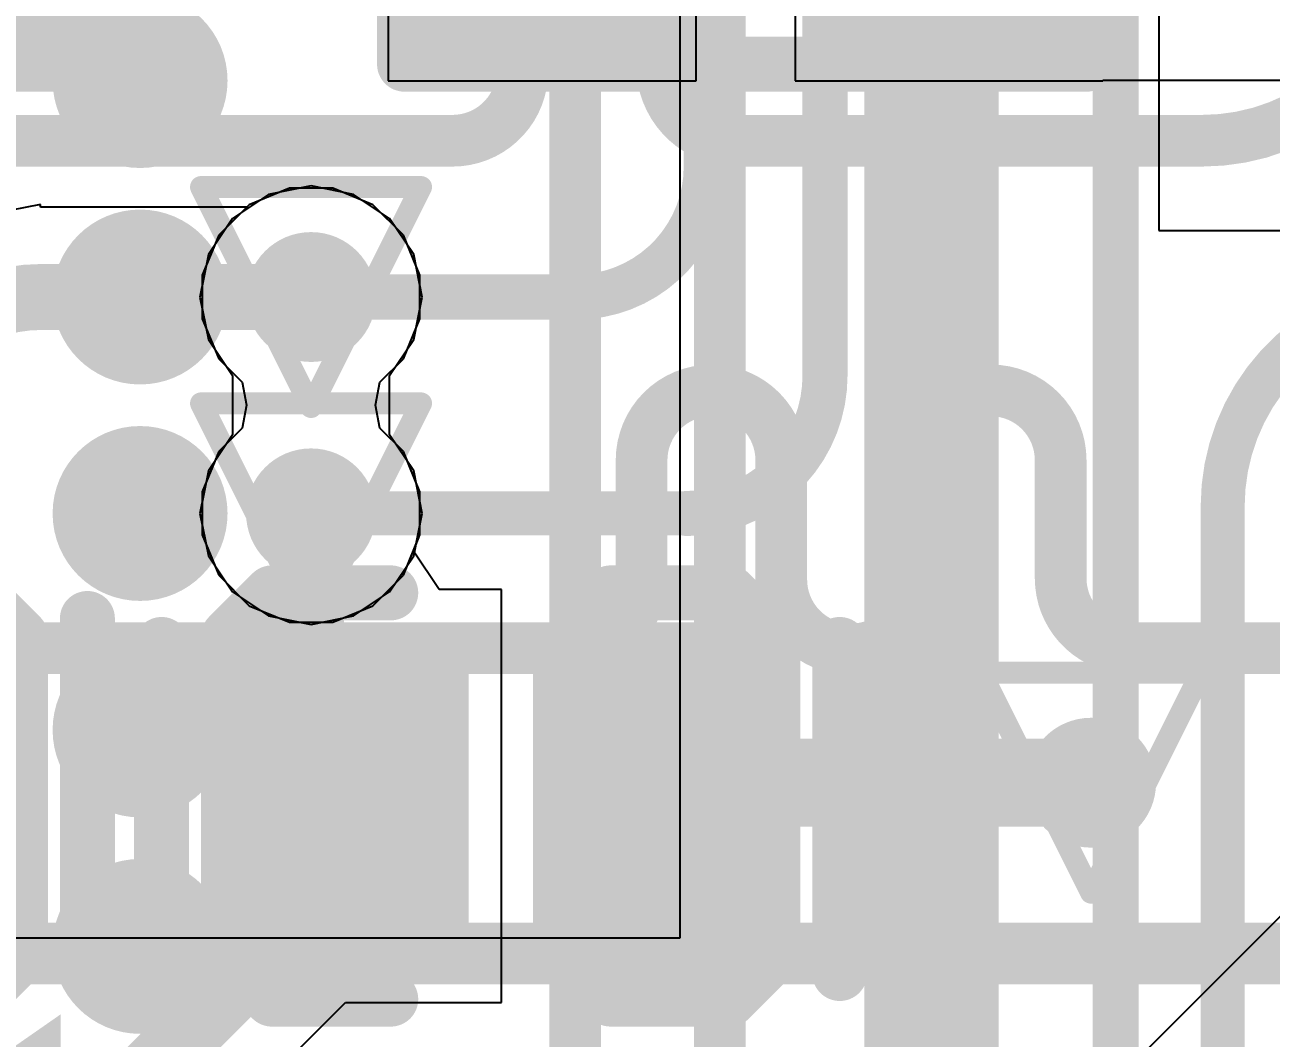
# Model space of a CAD drawing. Header units: inches. Extents: x -6 to 283, y -12 to 154.
# Drawn here: x 60.003 to 62.881, y -7.406 to -5.066 of the extents above; entities that cross this region are included whole.
import ezdxf

# ---------------------------------------------------------------- set-up
doc = ezdxf.new("R2010")
doc.units = ezdxf.units.IN
for name, color, linetype in [('Bottom Layer', 5, 'Continuous'), ('Bottom Paste', 16, 'Continuous'), ('Bottom Solder', 6, 'Continuous'), ('Drill Drawing', 1, 'Continuous'), ('GND-1', 16, 'Continuous'), ('GND-2', 90, 'Continuous'), ('GND-3', 216, 'Continuous'), ('GND-4', 54, 'Continuous'), ('PWR-1', 156, 'Continuous'), ('PWR-2', 130, 'Continuous'), ('Signal L1', 76, 'Continuous'), ('Signal L2', 6, 'Continuous'), ('Top Layer', 1, 'Continuous'), ('Top Overlay', 2, 'Continuous'), ('Top Paste', 8, 'Continuous'), ('Top Solder', 216, 'Continuous'), ('Via Holes', 16, 'Continuous')]:
    doc.layers.add(name, color=color, linetype=linetype)
doc.styles.add('Arial Black_Bold', font='', dxfattribs={"height": 0.2})
doc.styles.get('Arial Black_Bold').set_extended_font_data('Arial Black', bold=True)

# ---------------------------------------------------------------- blocks, each defined once
blk = doc.blocks.new('FBGA_153_11_5_13__B_56')
at = {"layer": 'Bottom Layer'}
h = blk.add_hatch(color=5, dxfattribs=at)
edge = h.paths.add_edge_path()
edge.add_arc((3.25, -0.75), 0.127, 0, 360)
h = blk.add_hatch(color=5, dxfattribs=at)
edge = h.paths.add_edge_path()
edge.add_arc((3.25, -1.25), 0.127, 0, 360)
h = blk.add_hatch(color=5, dxfattribs=at)
edge = h.paths.add_edge_path()
edge.add_arc((3.25, -1.75), 0.127, 0, 360)
h = blk.add_hatch(color=5, dxfattribs=at)
edge = h.paths.add_edge_path()
edge.add_arc((3.25, -2.25), 0.127, 0, 360)
h = blk.add_hatch(color=5, dxfattribs=at)
edge = h.paths.add_edge_path()
edge.add_arc((3.25, -2.75), 0.127, 0, 360)
at = {"layer": 'Bottom Paste'}
h = blk.add_hatch(color=16, dxfattribs=at)
edge = h.paths.add_edge_path()
edge.add_arc((3.25, -0.75), 0.127, 0, 360)
h = blk.add_hatch(color=16, dxfattribs=at)
edge = h.paths.add_edge_path()
edge.add_arc((3.25, -1.25), 0.127, 0, 360)
h = blk.add_hatch(color=16, dxfattribs=at)
edge = h.paths.add_edge_path()
edge.add_arc((3.25, -1.75), 0.127, 0, 360)
h = blk.add_hatch(color=16, dxfattribs=at)
edge = h.paths.add_edge_path()
edge.add_arc((3.25, -2.25), 0.127, 0, 360)
h = blk.add_hatch(color=16, dxfattribs=at)
edge = h.paths.add_edge_path()
edge.add_arc((3.25, -2.75), 0.127, 0, 360)
at = {"layer": 'Bottom Solder'}
h = blk.add_hatch(color=6, dxfattribs=at)
edge = h.paths.add_edge_path()
edge.add_arc((3.25, -0.75), 0.202, 0, 360)
h = blk.add_hatch(color=6, dxfattribs=at)
edge = h.paths.add_edge_path()
edge.add_arc((3.25, -1.25), 0.202, 0, 360)
h = blk.add_hatch(color=6, dxfattribs=at)
edge = h.paths.add_edge_path()
edge.add_arc((3.25, -1.75), 0.202, 0, 360)
h = blk.add_hatch(color=6, dxfattribs=at)
edge = h.paths.add_edge_path()
edge.add_arc((3.25, -2.25), 0.202, 0, 360)
h = blk.add_hatch(color=6, dxfattribs=at)
edge = h.paths.add_edge_path()
edge.add_arc((3.25, -2.75), 0.202, 0, 360)
blk = doc.blocks.new('R___0402_110')
at = {"layer": 'Top Layer'}
for points in [[(-0.6985, -0.3175), (-0.6985, 0.3175), (-0.2413, 0.3175), (-0.2413, -0.3175)], [(0.2413, -0.3175), (0.2413, 0.3175), (0.6985, 0.3175), (0.6985, -0.3175)]]:
    blk.add_hatch(color=1, dxfattribs=at).paths.add_polyline_path(points)
at = {"layer": 'Top Paste'}
for points in [[(-0.6985, -0.3175), (-0.6985, 0.3175), (-0.2413, 0.3175), (-0.2413, -0.3175)], [(0.2413, -0.3175), (0.2413, 0.3175), (0.6985, 0.3175), (0.6985, -0.3175)]]:
    blk.add_hatch(color=8, dxfattribs=at).paths.add_polyline_path(points)
at = {"layer": 'Top Solder'}
for points in [[(-0.7535, -0.3725), (-0.7535, 0.3725), (-0.1863, 0.3725), (-0.1863, -0.3725)], [(0.1863, -0.3725), (0.1863, 0.3725), (0.7535, 0.3725), (0.7535, -0.3725)]]:
    blk.add_hatch(color=216, dxfattribs=at).paths.add_polyline_path(points)
at = {"layer": 'Top Overlay'}
for points in [[(-0.7874, 0.4064, 0.127, 0.127, 0), (-0.7874, -0.4064, 0.127, 0.127, 0)], [(0.7874, 0.4064, 0.127, 0.127, 0), (-0.7874, 0.4064, 0.127, 0.127, 0)], [(0.7874, 0.4064, 0.127, 0.127, 0), (0.7874, -0.4064, 0.127, 0.127, 0)], [(0.7874, -0.4064, 0.127, 0.127, 0), (-0.7874, -0.4064, 0.127, 0.127, 0)], [(0.8128, -0.4318, 0.00323, 0.00323, 0), (-0.8128, -0.4318, 0.00323, 0.00323, 0)]]:
    blk.add_lwpolyline(points, format="xyseb", dxfattribs=at)
for points in [[(-0.8191, 0.4064, 0.0635, 0.0635, 1), (-0.7556, 0.4064, 0.0635, 0.0635, 1)], [(-0.8191, 0.4064, 0.0635, 0.0635, 1), (-0.7556, 0.4064, 0.0635, 0.0635, 1)], [(0.7556, 0.4064, 0.0635, 0.0635, 1), (0.8191, 0.4064, 0.0635, 0.0635, 1)], [(0.7556, 0.4064, 0.0635, 0.0635, 1), (0.8191, 0.4064, 0.0635, 0.0635, 1)], [(-0.8191, -0.4064, 0.0635, 0.0635, 1), (-0.7556, -0.4064, 0.0635, 0.0635, 1)], [(-0.8191, -0.4064, 0.0635, 0.0635, 1), (-0.7556, -0.4064, 0.0635, 0.0635, 1)], [(0.7556, -0.4064, 0.0635, 0.0635, 1), (0.8191, -0.4064, 0.0635, 0.0635, 1)], [(0.7556, -0.4064, 0.0635, 0.0635, 1), (0.8191, -0.4064, 0.0635, 0.0635, 1)], [(-0.8136, -0.4318, 0.00161, 0.00161, 1), (-0.812, -0.4318, 0.00161, 0.00161, 1)], [(0.812, -0.4318, 0.00161, 0.00161, 1), (0.8136, -0.4318, 0.00161, 0.00161, 1)]]:
    blk.add_lwpolyline(points, format="xyseb", close=True, dxfattribs=at)
blk = doc.blocks.new('DFN1006_2L__B__D____________207')
at = {"layer": 'Top Layer'}
for points in [[(-0.525, 0.35), (-0.125, 0.35), (-0.125, -0.35), (-0.525, -0.35)], [(0.125, 0.35), (0.525, 0.35), (0.525, -0.35), (0.125, -0.35)]]:
    blk.add_hatch(color=1, dxfattribs=at).paths.add_polyline_path(points)
at = {"layer": 'Top Paste'}
for points in [[(-0.525, 0.35), (-0.125, 0.35), (-0.125, -0.35), (-0.525, -0.35)], [(0.125, 0.35), (0.525, 0.35), (0.525, -0.35), (0.125, -0.35)]]:
    blk.add_hatch(color=8, dxfattribs=at).paths.add_polyline_path(points)
at = {"layer": 'Top Solder'}
for points in [[(-0.5758, 0.4008), (-0.0742, 0.4008), (-0.0742, -0.4008), (-0.5758, -0.4008)], [(0.0742, 0.4008), (0.5758, 0.4008), (0.5758, -0.4008), (0.0742, -0.4008)]]:
    blk.add_hatch(color=216, dxfattribs=at).paths.add_polyline_path(points)
at = {"layer": 'Top Overlay'}
for points in [[(-0.6283, 0.3691, 0.127, 0.127, 0), (-0.5283, 0.4692, 0.127, 0.127, 0)], [(-0.5283, 0.4692, 0.127, 0.127, 0), (-0.4983, 0.4692, 0.127, 0.127, 0)], [(-0.4983, 0.4692, 0.127, 0.127, 0), (-0.254, 0.4692, 0.127, 0.127, 0)], [(0.254, 0.4692, 0.127, 0.127, 0), (0.4984, 0.4692, 0.127, 0.127, 0)], [(0.4984, 0.4692, 0.127, 0.127, 0), (0.5283, 0.4692, 0.127, 0.127, 0)], [(0.5283, 0.4692, 0.127, 0.127, 0), (0.6283, 0.3691, 0.127, 0.127, 0)], [(-0.6283, 0.3691, 0.127, 0.127, 0), (-0.6283, -0.3691, 0.127, 0.127, 0)], [(0.6283, -0.3691, 0.127, 0.127, 0), (0.6283, 0.3691, 0.127, 0.127, 0)], [(-0.783, -0.41, 0.127, 0.127, 0), (-0.783, 0.35, 0.127, 0.127, 0)], [(0.783, -0.41, 0.127, 0.127, 0), (0.783, 0.35, 0.127, 0.127, 0)], [(-0.6283, -0.3691, 0.127, 0.127, 0), (-0.5283, -0.4692, 0.127, 0.127, 0)], [(0.5283, -0.4692, 0.127, 0.127, 0), (0.6283, -0.3691, 0.127, 0.127, 0)], [(-0.5283, -0.4692, 0.127, 0.127, 0), (-0.254, -0.4692, 0.127, 0.127, 0)], [(0.254, -0.4692, 0.127, 0.127, 0), (0.5283, -0.4692, 0.127, 0.127, 0)]]:
    blk.add_lwpolyline(points, format="xyseb", dxfattribs=at)
for points in [[(-0.5601, 0.4692, 0.0635, 0.0635, 1), (-0.4966, 0.4692, 0.0635, 0.0635, 1)], [(-0.5601, 0.4692, 0.0635, 0.0635, 1), (-0.4966, 0.4692, 0.0635, 0.0635, 1)], [(-0.5301, 0.4692, 0.0635, 0.0635, 1), (-0.4666, 0.4692, 0.0635, 0.0635, 1)], [(-0.5301, 0.4692, 0.0635, 0.0635, 1), (-0.4666, 0.4692, 0.0635, 0.0635, 1)], [(-0.2857, 0.4692, 0.0635, 0.0635, 1), (-0.2222, 0.4692, 0.0635, 0.0635, 1)], [(0.2223, 0.4692, 0.0635, 0.0635, 1), (0.2857, 0.4692, 0.0635, 0.0635, 1)], [(0.4666, 0.4692, 0.0635, 0.0635, 1), (0.5301, 0.4692, 0.0635, 0.0635, 1)], [(0.4666, 0.4692, 0.0635, 0.0635, 1), (0.5301, 0.4692, 0.0635, 0.0635, 1)], [(0.4966, 0.4692, 0.0635, 0.0635, 1), (0.5601, 0.4692, 0.0635, 0.0635, 1)], [(0.4966, 0.4692, 0.0635, 0.0635, 1), (0.5601, 0.4692, 0.0635, 0.0635, 1)], [(-0.6601, 0.3691, 0.0635, 0.0635, 1), (-0.5966, 0.3691, 0.0635, 0.0635, 1)], [(-0.6601, 0.3691, 0.0635, 0.0635, 1), (-0.5966, 0.3691, 0.0635, 0.0635, 1)], [(0.5966, 0.3691, 0.0635, 0.0635, 1), (0.6601, 0.3691, 0.0635, 0.0635, 1)], [(0.5966, 0.3691, 0.0635, 0.0635, 1), (0.6601, 0.3691, 0.0635, 0.0635, 1)], [(-0.8147, 0.35, 0.0635, 0.0635, 1), (-0.7512, 0.35, 0.0635, 0.0635, 1)], [(0.7512, 0.35, 0.0635, 0.0635, 1), (0.8147, 0.35, 0.0635, 0.0635, 1)], [(-0.6601, -0.3691, 0.0635, 0.0635, 1), (-0.5966, -0.3691, 0.0635, 0.0635, 1)], [(-0.6601, -0.3691, 0.0635, 0.0635, 1), (-0.5966, -0.3691, 0.0635, 0.0635, 1)], [(0.5966, -0.3691, 0.0635, 0.0635, 1), (0.6601, -0.3691, 0.0635, 0.0635, 1)], [(0.5966, -0.3691, 0.0635, 0.0635, 1), (0.6601, -0.3691, 0.0635, 0.0635, 1)], [(-0.8147, -0.41, 0.0635, 0.0635, 1), (-0.7512, -0.41, 0.0635, 0.0635, 1)], [(0.7512, -0.41, 0.0635, 0.0635, 1), (0.8147, -0.41, 0.0635, 0.0635, 1)], [(-0.5601, -0.4692, 0.0635, 0.0635, 1), (-0.4966, -0.4692, 0.0635, 0.0635, 1)], [(-0.5601, -0.4692, 0.0635, 0.0635, 1), (-0.4966, -0.4692, 0.0635, 0.0635, 1)], [(-0.2857, -0.4692, 0.0635, 0.0635, 1), (-0.2222, -0.4692, 0.0635, 0.0635, 1)], [(0.2223, -0.4692, 0.0635, 0.0635, 1), (0.2857, -0.4692, 0.0635, 0.0635, 1)], [(0.4966, -0.4692, 0.0635, 0.0635, 1), (0.5601, -0.4692, 0.0635, 0.0635, 1)], [(0.4966, -0.4692, 0.0635, 0.0635, 1), (0.5601, -0.4692, 0.0635, 0.0635, 1)]]:
    blk.add_lwpolyline(points, format="xyseb", close=True, dxfattribs=at)
blk = doc.blocks.new('DFN1006_2L__B__D____________208')
at = {"layer": 'Top Layer'}
for points in [[(-0.525, 0.35), (-0.125, 0.35), (-0.125, -0.35), (-0.525, -0.35)], [(0.125, 0.35), (0.525, 0.35), (0.525, -0.35), (0.125, -0.35)]]:
    blk.add_hatch(color=1, dxfattribs=at).paths.add_polyline_path(points)
at = {"layer": 'Top Paste'}
for points in [[(-0.525, 0.35), (-0.125, 0.35), (-0.125, -0.35), (-0.525, -0.35)], [(0.125, 0.35), (0.525, 0.35), (0.525, -0.35), (0.125, -0.35)]]:
    blk.add_hatch(color=8, dxfattribs=at).paths.add_polyline_path(points)
at = {"layer": 'Top Solder'}
for points in [[(-0.5758, 0.4008), (-0.0742, 0.4008), (-0.0742, -0.4008), (-0.5758, -0.4008)], [(0.0742, 0.4008), (0.5758, 0.4008), (0.5758, -0.4008), (0.0742, -0.4008)]]:
    blk.add_hatch(color=216, dxfattribs=at).paths.add_polyline_path(points)
at = {"layer": 'Top Overlay'}
for points in [[(-0.5283, 0.4692, 0.127, 0.127, 0), (-0.6283, 0.3691, 0.127, 0.127, 0)], [(-0.4983, 0.4692, 0.127, 0.127, 0), (-0.5283, 0.4692, 0.127, 0.127, 0)], [(-0.254, 0.4692, 0.127, 0.127, 0), (-0.4983, 0.4692, 0.127, 0.127, 0)], [(0.4983, 0.4692, 0.127, 0.127, 0), (0.254, 0.4692, 0.127, 0.127, 0)], [(0.5283, 0.4692, 0.127, 0.127, 0), (0.4983, 0.4692, 0.127, 0.127, 0)], [(0.6283, 0.3691, 0.127, 0.127, 0), (0.5283, 0.4692, 0.127, 0.127, 0)], [(-0.6283, 0.3691, 0.127, 0.127, 0), (-0.6283, -0.3691, 0.127, 0.127, 0)], [(0.6283, -0.3691, 0.127, 0.127, 0), (0.6283, 0.3691, 0.127, 0.127, 0)], [(-0.783, 0.35, 0.127, 0.127, 0), (-0.783, -0.41, 0.127, 0.127, 0)], [(0.783, 0.35, 0.127, 0.127, 0), (0.783, -0.41, 0.127, 0.127, 0)], [(-0.5283, -0.4692, 0.127, 0.127, 0), (-0.6283, -0.3691, 0.127, 0.127, 0)], [(0.6283, -0.3691, 0.127, 0.127, 0), (0.5283, -0.4692, 0.127, 0.127, 0)], [(-0.254, -0.4692, 0.127, 0.127, 0), (-0.5283, -0.4692, 0.127, 0.127, 0)], [(0.5283, -0.4692, 0.127, 0.127, 0), (0.254, -0.4692, 0.127, 0.127, 0)]]:
    blk.add_lwpolyline(points, format="xyseb", dxfattribs=at)
for points in [[(-0.5601, 0.4692, 0.0635, 0.0635, 1), (-0.4966, 0.4692, 0.0635, 0.0635, 1)], [(-0.5601, 0.4692, 0.0635, 0.0635, 1), (-0.4966, 0.4692, 0.0635, 0.0635, 1)], [(-0.5301, 0.4692, 0.0635, 0.0635, 1), (-0.4666, 0.4692, 0.0635, 0.0635, 1)], [(-0.5301, 0.4692, 0.0635, 0.0635, 1), (-0.4666, 0.4692, 0.0635, 0.0635, 1)], [(-0.2857, 0.4692, 0.0635, 0.0635, 1), (-0.2223, 0.4692, 0.0635, 0.0635, 1)], [(0.2223, 0.4692, 0.0635, 0.0635, 1), (0.2857, 0.4692, 0.0635, 0.0635, 1)], [(0.4666, 0.4692, 0.0635, 0.0635, 1), (0.5301, 0.4692, 0.0635, 0.0635, 1)], [(0.4666, 0.4692, 0.0635, 0.0635, 1), (0.5301, 0.4692, 0.0635, 0.0635, 1)], [(0.4966, 0.4692, 0.0635, 0.0635, 1), (0.5601, 0.4692, 0.0635, 0.0635, 1)], [(0.4966, 0.4692, 0.0635, 0.0635, 1), (0.5601, 0.4692, 0.0635, 0.0635, 1)], [(-0.6601, 0.3691, 0.0635, 0.0635, 1), (-0.5966, 0.3691, 0.0635, 0.0635, 1)], [(-0.6601, 0.3691, 0.0635, 0.0635, 1), (-0.5966, 0.3691, 0.0635, 0.0635, 1)], [(0.5966, 0.3691, 0.0635, 0.0635, 1), (0.6601, 0.3691, 0.0635, 0.0635, 1)], [(0.5966, 0.3691, 0.0635, 0.0635, 1), (0.6601, 0.3691, 0.0635, 0.0635, 1)], [(-0.8147, 0.35, 0.0635, 0.0635, 1), (-0.7512, 0.35, 0.0635, 0.0635, 1)], [(0.7512, 0.35, 0.0635, 0.0635, 1), (0.8147, 0.35, 0.0635, 0.0635, 1)], [(-0.6601, -0.3691, 0.0635, 0.0635, 1), (-0.5966, -0.3691, 0.0635, 0.0635, 1)], [(-0.6601, -0.3691, 0.0635, 0.0635, 1), (-0.5966, -0.3691, 0.0635, 0.0635, 1)], [(0.5966, -0.3691, 0.0635, 0.0635, 1), (0.6601, -0.3691, 0.0635, 0.0635, 1)], [(0.5966, -0.3691, 0.0635, 0.0635, 1), (0.6601, -0.3691, 0.0635, 0.0635, 1)], [(-0.8147, -0.41, 0.0635, 0.0635, 1), (-0.7512, -0.41, 0.0635, 0.0635, 1)], [(0.7512, -0.41, 0.0635, 0.0635, 1), (0.8147, -0.41, 0.0635, 0.0635, 1)], [(-0.5601, -0.4692, 0.0635, 0.0635, 1), (-0.4966, -0.4692, 0.0635, 0.0635, 1)], [(-0.5601, -0.4692, 0.0635, 0.0635, 1), (-0.4966, -0.4692, 0.0635, 0.0635, 1)], [(-0.2857, -0.4692, 0.0635, 0.0635, 1), (-0.2223, -0.4692, 0.0635, 0.0635, 1)], [(0.2223, -0.4692, 0.0635, 0.0635, 1), (0.2857, -0.4692, 0.0635, 0.0635, 1)], [(0.4966, -0.4692, 0.0635, 0.0635, 1), (0.5601, -0.4692, 0.0635, 0.0635, 1)], [(0.4966, -0.4692, 0.0635, 0.0635, 1), (0.5601, -0.4692, 0.0635, 0.0635, 1)]]:
    blk.add_lwpolyline(points, format="xyseb", close=True, dxfattribs=at)
blk = doc.blocks.new('C___0402_298')
at = {"layer": 'Top Layer'}
for points in [[(-0.6985, -0.3175), (-0.6985, 0.3175), (-0.2413, 0.3175), (-0.2413, -0.3175)], [(0.2413, -0.3175), (0.2413, 0.3175), (0.6985, 0.3175), (0.6985, -0.3175)]]:
    blk.add_hatch(color=1, dxfattribs=at).paths.add_polyline_path(points)
at = {"layer": 'Top Paste'}
for points in [[(-0.6985, -0.3175), (-0.6985, 0.3175), (-0.2413, 0.3175), (-0.2413, -0.3175)], [(0.2413, -0.3175), (0.2413, 0.3175), (0.6985, 0.3175), (0.6985, -0.3175)]]:
    blk.add_hatch(color=8, dxfattribs=at).paths.add_polyline_path(points)
at = {"layer": 'Top Solder'}
for points in [[(-0.7585, -0.3775), (-0.7585, 0.3775), (-0.1813, 0.3775), (-0.1813, -0.3775)], [(0.1813, -0.3775), (0.1813, 0.3775), (0.7585, 0.3775), (0.7585, -0.3775)]]:
    blk.add_hatch(color=216, dxfattribs=at).paths.add_polyline_path(points)
at = {"layer": 'Top Overlay'}
for points in [[(-0.7874, 0.4064, 0.127, 0.127, 0), (-0.7874, -0.4064, 0.127, 0.127, 0)], [(-0.2794, 0.4064, 0.127, 0.127, 0), (-0.7874, 0.4064, 0.127, 0.127, 0)], [(0.7874, 0.4064, 0.127, 0.127, 0), (0.2794, 0.4064, 0.127, 0.127, 0)], [(0.7874, 0.4064, 0.127, 0.127, 0), (0.7874, -0.4064, 0.127, 0.127, 0)], [(-0.2794, -0.4064, 0.127, 0.127, 0), (-0.7874, -0.4064, 0.127, 0.127, 0)], [(0.7874, -0.4064, 0.127, 0.127, 0), (0.2794, -0.4064, 0.127, 0.127, 0)]]:
    blk.add_lwpolyline(points, format="xyseb", dxfattribs=at)
for points in [[(-0.8191, 0.4064, 0.0635, 0.0635, 1), (-0.7556, 0.4064, 0.0635, 0.0635, 1)], [(-0.8191, 0.4064, 0.0635, 0.0635, 1), (-0.7556, 0.4064, 0.0635, 0.0635, 1)], [(-0.3111, 0.4064, 0.0635, 0.0635, 1), (-0.2477, 0.4064, 0.0635, 0.0635, 1)], [(0.2477, 0.4064, 0.0635, 0.0635, 1), (0.3111, 0.4064, 0.0635, 0.0635, 1)], [(0.7556, 0.4064, 0.0635, 0.0635, 1), (0.8191, 0.4064, 0.0635, 0.0635, 1)], [(0.7556, 0.4064, 0.0635, 0.0635, 1), (0.8191, 0.4064, 0.0635, 0.0635, 1)], [(-0.8192, -0.4064, 0.0635, 0.0635, 1), (-0.7557, -0.4064, 0.0635, 0.0635, 1)], [(-0.8192, -0.4064, 0.0635, 0.0635, 1), (-0.7557, -0.4064, 0.0635, 0.0635, 1)], [(-0.3111, -0.4064, 0.0635, 0.0635, 1), (-0.2477, -0.4064, 0.0635, 0.0635, 1)], [(0.2477, -0.4064, 0.0635, 0.0635, 1), (0.3111, -0.4064, 0.0635, 0.0635, 1)], [(0.7556, -0.4064, 0.0635, 0.0635, 1), (0.8191, -0.4064, 0.0635, 0.0635, 1)], [(0.7556, -0.4064, 0.0635, 0.0635, 1), (0.8191, -0.4064, 0.0635, 0.0635, 1)]]:
    blk.add_lwpolyline(points, format="xyseb", close=True, dxfattribs=at)

msp = doc.modelspace()

# ---------------------------------------------------------------- hatches: boundary and pattern name
at = {"layer": 'Bottom Layer'}
h = msp.add_hatch(color=5, dxfattribs=at)
edge = h.paths.add_edge_path()
edge.add_arc((60.6641, -5.6944), 0.15, 0, 360)
h = msp.add_hatch(color=5, dxfattribs=at)
edge = h.paths.add_edge_path()
edge.add_arc((60.6641, -6.1941), 0.15, 0, 360)
at = {"layer": 'GND-1'}
h = msp.add_hatch(color=16, dxfattribs=at)
edge = h.paths.add_edge_path()
edge.add_arc((60.6641, -5.6944), 0.15, 0, 360)
h = msp.add_hatch(color=16, dxfattribs=at)
edge = h.paths.add_edge_path()
edge.add_arc((60.6641, -6.1941), 0.15, 0, 360)
h = msp.add_hatch(color=16, dxfattribs=at)
edge = h.paths.add_edge_path()
edge.add_arc((62.4655, -6.8163), 0.15, 0, 360)
at = {"layer": 'GND-2'}
h = msp.add_hatch(color=90, dxfattribs=at)
edge = h.paths.add_edge_path()
edge.add_arc((60.6641, -5.6944), 0.15, 0, 360)
h = msp.add_hatch(color=90, dxfattribs=at)
edge = h.paths.add_edge_path()
edge.add_arc((60.6641, -6.1941), 0.15, 0, 360)
at = {"layer": 'GND-3'}
h = msp.add_hatch(color=216, dxfattribs=at)
edge = h.paths.add_edge_path()
edge.add_arc((60.6641, -5.6944), 0.15, 0, 360)
h = msp.add_hatch(color=216, dxfattribs=at)
edge = h.paths.add_edge_path()
edge.add_arc((60.6641, -6.1941), 0.15, 0, 360)
at = {"layer": 'GND-4'}
h = msp.add_hatch(color=54, dxfattribs=at)
edge = h.paths.add_edge_path()
edge.add_arc((60.6641, -5.6944), 0.15, 0, 360)
h = msp.add_hatch(color=54, dxfattribs=at)
edge = h.paths.add_edge_path()
edge.add_arc((60.6641, -6.1941), 0.15, 0, 360)
at = {"layer": 'PWR-1'}
h = msp.add_hatch(color=156, dxfattribs=at)
edge = h.paths.add_edge_path()
edge.add_arc((60.6641, -5.6944), 0.15, 0, 360)
h = msp.add_hatch(color=156, dxfattribs=at)
edge = h.paths.add_edge_path()
edge.add_arc((60.6641, -6.1941), 0.15, 0, 360)
at = {"layer": 'PWR-2'}
h = msp.add_hatch(color=130, dxfattribs=at)
edge = h.paths.add_edge_path()
edge.add_arc((60.6641, -5.6944), 0.15, 0, 360)
h = msp.add_hatch(color=130, dxfattribs=at)
edge = h.paths.add_edge_path()
edge.add_arc((60.6641, -6.1941), 0.15, 0, 360)
at = {"layer": 'Signal L1'}
h = msp.add_hatch(color=76, dxfattribs=at)
edge = h.paths.add_edge_path()
edge.add_arc((60.6641, -5.6944), 0.15, 0, 360)
h = msp.add_hatch(color=76, dxfattribs=at)
edge = h.paths.add_edge_path()
edge.add_arc((60.6641, -6.1941), 0.15, 0, 360)
h = msp.add_hatch(color=76, dxfattribs=at)
edge = h.paths.add_edge_path()
edge.add_arc((62.4655, -6.8163), 0.15, 0, 360)
at = {"layer": 'Signal L2'}
h = msp.add_hatch(color=6, dxfattribs=at)
edge = h.paths.add_edge_path()
edge.add_arc((60.6641, -5.6944), 0.15, 0, 360)
h = msp.add_hatch(color=6, dxfattribs=at)
edge = h.paths.add_edge_path()
edge.add_arc((60.6641, -6.1941), 0.15, 0, 360)
at = {"layer": 'Top Layer'}
h = msp.add_hatch(color=1, dxfattribs=at)
edge = h.paths.add_edge_path()
edge.add_arc((60.6641, -5.6944), 0.15, 0, 360)
h = msp.add_hatch(color=1, dxfattribs=at)
edge = h.paths.add_edge_path()
edge.add_arc((60.6641, -6.1941), 0.15, 0, 360)
h = msp.add_hatch(color=1, dxfattribs=at)
edge = h.paths.add_edge_path()
edge.add_arc((62.4655, -6.8163), 0.15, 0, 360)
at = {"layer": 'Via Holes'}
h = msp.add_hatch(color=7, dxfattribs=at)
edge = h.paths.add_edge_path()
edge.add_arc((60.6641, -5.6944), 0.075, 0, 360)
h = msp.add_hatch(color=7, dxfattribs=at)
edge = h.paths.add_edge_path()
edge.add_arc((60.6641, -6.1941), 0.075, 0, 360)
h = msp.add_hatch(color=7, dxfattribs=at)
edge = h.paths.add_edge_path()
edge.add_arc((62.4655, -6.8163), 0.075, 0, 360)

# ---------------------------------------------------------------- linework, layer by layer
at = {"layer": 'Bottom Layer'}
for p, q in [((62.6215, -0.4943), (62.6215, -5.5408)), ((61.5168, -7.1748), (61.5168, -1.2885)), ((62.6215, -5.5408), (66.8562, -5.5408)), ((54.9238, -7.1748), (61.5168, -7.1748))]:
    msp.add_line(p, q, dxfattribs=at)
for points in [[(62.1628, -7.782, 0.1778, 0.1778, 0), (62.1628, -1.1989, 0.1778, 0.1778, 0)], [(61.851, -5.876, 0.1041, 0.1041, 0), (61.851, -1.3603, 0.1041, 0.1041, 0)], [(61.5767, -5.3939, 0.1041, 0.1041, 0), (61.5767, -1.4708, 0.1041, 0.1041, 0)], [(62.5222, -8.2116, 0.1067, 0.1067, 0), (62.5222, -1.7561, 0.1067, 0.1067, 0)], [(61.5767, -5.3939, 0.1041, 0.1041, -0.414214), (61.2763, -5.6944, 0.1041, 0.1041, 0)], [(60.7149, -5.6944, 0.1041, 0.1041, 0), (61.2763, -5.6944, 0.1041, 0.1041, 0)], [(62.7693, -6.1775, 0.1016, 0.1016, -0.414214), (63.2524, -5.6944, 0.1016, 0.1016, 0)], [(61.851, -5.876, 0.1041, 0.1041, -0.414214), (61.5326, -6.1944, 0.1041, 0.1041, 0)], [(62.7693, -8.4267, 0.1016, 0.1016, 0), (62.7693, -6.1775, 0.1016, 0.1016, 0)], [(60.6641, -6.1941, 0.1016, 0.1016, 0), (60.6644, -6.1944, 0.1016, 0.1016, 0)], [(60.6644, -6.1944, 0.1016, 0.1016, 0), (61.5326, -6.1944, 0.1016, 0.1016, 0)]]:
    msp.add_lwpolyline(points, format="xyseb", dxfattribs=at)
for points in [[(61.5507, -5.3939, 0.0521, 0.0521, 1), (61.6027, -5.3939, 0.0521, 0.0521, 1)], [(61.5507, -5.3939, 0.0521, 0.0521, 1), (61.6027, -5.3939, 0.0521, 0.0521, 1)], [(60.6889, -5.6944, 0.0521, 0.0521, 1), (60.741, -5.6944, 0.0521, 0.0521, 1)], [(61.2503, -5.6944, 0.0521, 0.0521, 1), (61.3023, -5.6944, 0.0521, 0.0521, 1)], [(61.2503, -5.6944, 0.0521, 0.0521, 1), (61.3023, -5.6944, 0.0521, 0.0521, 1)], [(61.8249, -5.876, 0.0521, 0.0521, 1), (61.877, -5.876, 0.0521, 0.0521, 1)], [(61.8249, -5.876, 0.0521, 0.0521, 1), (61.877, -5.876, 0.0521, 0.0521, 1)], [(62.7439, -6.1775, 0.0508, 0.0508, 1), (62.7947, -6.1775, 0.0508, 0.0508, 1)], [(62.7439, -6.1775, 0.0508, 0.0508, 1), (62.7947, -6.1775, 0.0508, 0.0508, 1)], [(60.6387, -6.1941, 0.0508, 0.0508, 1), (60.6895, -6.1941, 0.0508, 0.0508, 1)], [(60.639, -6.1944, 0.0508, 0.0508, 1), (60.6898, -6.1944, 0.0508, 0.0508, 1)], [(60.639, -6.1944, 0.0508, 0.0508, 1), (60.6898, -6.1944, 0.0508, 0.0508, 1)], [(61.5066, -6.1944, 0.0521, 0.0521, 1), (61.5586, -6.1944, 0.0521, 0.0521, 1)], [(61.5072, -6.1944, 0.0508, 0.0508, 1), (61.558, -6.1944, 0.0508, 0.0508, 1)]]:
    msp.add_lwpolyline(points, format="xyseb", close=True, dxfattribs=at)
at = {"layer": 'Drill Drawing'}
for points in [[(60.4101, -5.4404, 0.0508, 0.0508, 0), (60.9181, -5.4404, 0.0508, 0.0508, 0)], [(60.4101, -5.4404, 0.0508, 0.0508, 0), (60.6641, -5.9484, 0.0508, 0.0508, 0)], [(60.6641, -5.9484, 0.0508, 0.0508, 0), (60.9181, -5.4404, 0.0508, 0.0508, 0)], [(60.4101, -5.9401, 0.0508, 0.0508, 0), (60.9181, -5.9401, 0.0508, 0.0508, 0)], [(60.4101, -5.9401, 0.0508, 0.0508, 0), (60.6641, -6.4481, 0.0508, 0.0508, 0)], [(60.6641, -6.4481, 0.0508, 0.0508, 0), (60.9181, -5.9401, 0.0508, 0.0508, 0)], [(62.2115, -6.5623, 0.0508, 0.0508, 0), (62.7195, -6.5623, 0.0508, 0.0508, 0)], [(62.2115, -6.5623, 0.0508, 0.0508, 0), (62.4655, -7.0703, 0.0508, 0.0508, 0)], [(62.4655, -7.0703, 0.0508, 0.0508, 0), (62.7195, -6.5623, 0.0508, 0.0508, 0)]]:
    msp.add_lwpolyline(points, format="xyseb", dxfattribs=at)
for points in [[(60.3974, -5.4404, 0.0254, 0.0254, 1), (60.4228, -5.4404, 0.0254, 0.0254, 1)], [(60.3974, -5.4404, 0.0254, 0.0254, 1), (60.4228, -5.4404, 0.0254, 0.0254, 1)], [(60.9054, -5.4404, 0.0254, 0.0254, 1), (60.9308, -5.4404, 0.0254, 0.0254, 1)], [(60.9054, -5.4404, 0.0254, 0.0254, 1), (60.9308, -5.4404, 0.0254, 0.0254, 1)], [(60.3974, -5.9401, 0.0254, 0.0254, 1), (60.4228, -5.9401, 0.0254, 0.0254, 1)], [(60.3974, -5.9401, 0.0254, 0.0254, 1), (60.4228, -5.9401, 0.0254, 0.0254, 1)], [(60.6514, -5.9484, 0.0254, 0.0254, 1), (60.6768, -5.9484, 0.0254, 0.0254, 1)], [(60.6514, -5.9484, 0.0254, 0.0254, 1), (60.6768, -5.9484, 0.0254, 0.0254, 1)], [(60.9054, -5.9401, 0.0254, 0.0254, 1), (60.9308, -5.9401, 0.0254, 0.0254, 1)], [(60.9054, -5.9401, 0.0254, 0.0254, 1), (60.9308, -5.9401, 0.0254, 0.0254, 1)], [(60.6514, -6.4481, 0.0254, 0.0254, 1), (60.6768, -6.4481, 0.0254, 0.0254, 1)], [(60.6514, -6.4481, 0.0254, 0.0254, 1), (60.6768, -6.4481, 0.0254, 0.0254, 1)], [(62.1988, -6.5623, 0.0254, 0.0254, 1), (62.2242, -6.5623, 0.0254, 0.0254, 1)], [(62.1988, -6.5623, 0.0254, 0.0254, 1), (62.2242, -6.5623, 0.0254, 0.0254, 1)], [(62.7068, -6.5623, 0.0254, 0.0254, 1), (62.7322, -6.5623, 0.0254, 0.0254, 1)], [(62.7068, -6.5623, 0.0254, 0.0254, 1), (62.7322, -6.5623, 0.0254, 0.0254, 1)], [(62.4528, -7.0703, 0.0254, 0.0254, 1), (62.4782, -7.0703, 0.0254, 0.0254, 1)], [(62.4528, -7.0703, 0.0254, 0.0254, 1), (62.4782, -7.0703, 0.0254, 0.0254, 1)]]:
    msp.add_lwpolyline(points, format="xyseb", close=True, dxfattribs=at)
at = {"layer": 'GND-1'}
for p, q in [((60.6141, -5.4428), (60.5216, -5.4811)), ((60.7142, -5.4428), (60.6141, -5.4428)), ((60.8066, -5.4811), (60.7142, -5.4428)), ((60.5216, -5.4811), (60.4508, -5.5518)), ((60.8774, -5.5518), (60.8066, -5.4811)), ((60.4508, -5.5518), (60.4125, -5.6443)), ((60.9157, -5.6443), (60.8774, -5.5518)), ((60.4125, -5.6443), (60.4125, -5.7444)), ((60.9157, -5.7444), (60.9157, -5.6443)), ((60.4125, -5.7444), (60.4508, -5.8369)), ((60.8774, -5.8369), (60.9157, -5.7444)), ((60.4508, -5.8369), (60.5053, -5.8913)), ((60.823, -5.8913), (60.8774, -5.8369)), ((60.5053, -5.8913), (60.5149, -5.9442)), ((60.8133, -5.9442), (60.823, -5.8913)), ((60.5149, -5.9442), (60.5053, -5.9971)), ((60.823, -5.9971), (60.8133, -5.9442)), ((60.5053, -5.9971), (60.4508, -6.0516)), ((60.8774, -6.0516), (60.823, -5.9971)), ((60.4508, -6.0516), (60.4125, -6.1441)), ((60.9157, -6.1441), (60.8774, -6.0516)), ((60.4125, -6.1441), (60.4125, -6.2441)), ((60.9157, -6.2441), (60.9157, -6.1441)), ((60.4125, -6.2441), (60.4508, -6.3366)), ((60.8774, -6.3366), (60.9157, -6.2441)), ((60.4508, -6.3366), (60.5216, -6.4074)), ((60.8066, -6.4074), (60.8774, -6.3366)), ((60.5216, -6.4074), (60.6141, -6.4457)), ((60.7142, -6.4457), (60.8066, -6.4074)), ((60.6141, -6.4457), (60.7142, -6.4457))]:
    msp.add_line(p, q, dxfattribs=at)
at = {"layer": 'GND-2'}
for p, q in [((60.6141, -5.4428), (60.5216, -5.4811)), ((60.7142, -5.4428), (60.6141, -5.4428)), ((60.8066, -5.4811), (60.7142, -5.4428)), ((60.5216, -5.4811), (60.4508, -5.5518)), ((60.8774, -5.5518), (60.8066, -5.4811)), ((60.4508, -5.5518), (60.4125, -5.6443)), ((60.9157, -5.6443), (60.8774, -5.5518)), ((60.4125, -5.6443), (60.4125, -5.7444)), ((60.9157, -5.7444), (60.9157, -5.6443)), ((60.4125, -5.7444), (60.4508, -5.8369)), ((60.8774, -5.8369), (60.9157, -5.7444)), ((60.4508, -5.8369), (60.5053, -5.8913)), ((60.823, -5.8913), (60.8774, -5.8369)), ((60.5053, -5.8913), (60.5149, -5.9442)), ((60.8133, -5.9442), (60.823, -5.8913)), ((60.5149, -5.9442), (60.5053, -5.9971)), ((60.823, -5.9971), (60.8133, -5.9442)), ((60.5053, -5.9971), (60.4508, -6.0516)), ((60.8774, -6.0516), (60.823, -5.9971)), ((60.4508, -6.0516), (60.4125, -6.1441)), ((60.9157, -6.1441), (60.8774, -6.0516)), ((60.4125, -6.1441), (60.4125, -6.2441)), ((60.9157, -6.2441), (60.9157, -6.1441)), ((60.4125, -6.2441), (60.4508, -6.3366)), ((60.8774, -6.3366), (60.9157, -6.2441)), ((60.4508, -6.3366), (60.5216, -6.4074)), ((60.8066, -6.4074), (60.8774, -6.3366)), ((60.5216, -6.4074), (60.6141, -6.4457)), ((60.7142, -6.4457), (60.8066, -6.4074)), ((60.6141, -6.4457), (60.7142, -6.4457))]:
    msp.add_line(p, q, dxfattribs=at)
at = {"layer": 'GND-3'}
for p, q in [((60.6141, -5.4428), (60.5216, -5.4811)), ((60.7142, -5.4428), (60.6141, -5.4428)), ((60.8066, -5.4811), (60.7142, -5.4428)), ((60.5216, -5.4811), (60.4508, -5.5518)), ((60.8774, -5.5518), (60.8066, -5.4811)), ((60.4508, -5.5518), (60.4125, -5.6443)), ((60.9157, -5.6443), (60.8774, -5.5518)), ((60.4125, -5.6443), (60.4125, -5.7444)), ((60.9157, -5.7444), (60.9157, -5.6443)), ((60.4125, -5.7444), (60.4508, -5.8369)), ((60.8774, -5.8369), (60.9157, -5.7444)), ((60.4508, -5.8369), (60.5053, -5.8913)), ((60.823, -5.8913), (60.8774, -5.8369)), ((60.5053, -5.8913), (60.5149, -5.9442)), ((60.8133, -5.9442), (60.823, -5.8913)), ((60.5149, -5.9442), (60.5053, -5.9971)), ((60.823, -5.9971), (60.8133, -5.9442)), ((60.5053, -5.9971), (60.4508, -6.0516)), ((60.8774, -6.0516), (60.823, -5.9971)), ((60.4508, -6.0516), (60.4125, -6.1441)), ((60.9157, -6.1441), (60.8774, -6.0516)), ((60.4125, -6.1441), (60.4125, -6.2441)), ((60.9157, -6.2441), (60.9157, -6.1441)), ((60.4125, -6.2441), (60.4508, -6.3366)), ((60.8774, -6.3366), (60.9157, -6.2441)), ((60.4508, -6.3366), (60.5216, -6.4074)), ((60.8066, -6.4074), (60.8774, -6.3366)), ((60.5216, -6.4074), (60.6141, -6.4457)), ((60.7142, -6.4457), (60.8066, -6.4074)), ((60.6141, -6.4457), (60.7142, -6.4457))]:
    msp.add_line(p, q, dxfattribs=at)
at = {"layer": 'GND-4'}
for p, q in [((60.6141, -5.4428), (60.5216, -5.4811)), ((60.7142, -5.4428), (60.6141, -5.4428)), ((60.8066, -5.4811), (60.7142, -5.4428)), ((60.5216, -5.4811), (60.4508, -5.5518)), ((60.8774, -5.5518), (60.8066, -5.4811)), ((60.4508, -5.5518), (60.4125, -5.6443)), ((60.9157, -5.6443), (60.8774, -5.5518)), ((60.4125, -5.6443), (60.4125, -5.7444)), ((60.9157, -5.7444), (60.9157, -5.6443)), ((60.4125, -5.7444), (60.4508, -5.8369)), ((60.8774, -5.8369), (60.9157, -5.7444)), ((60.4508, -5.8369), (60.5053, -5.8913)), ((60.823, -5.8913), (60.8774, -5.8369)), ((60.5053, -5.8913), (60.5149, -5.9442)), ((60.8133, -5.9442), (60.823, -5.8913)), ((60.5149, -5.9442), (60.5053, -5.9971)), ((60.823, -5.9971), (60.8133, -5.9442)), ((60.5053, -5.9971), (60.4508, -6.0516)), ((60.8774, -6.0516), (60.823, -5.9971)), ((60.4508, -6.0516), (60.4125, -6.1441)), ((60.9157, -6.1441), (60.8774, -6.0516)), ((60.4125, -6.1441), (60.4125, -6.2441)), ((60.9157, -6.2441), (60.9157, -6.1441)), ((60.4125, -6.2441), (60.4508, -6.3366)), ((60.8774, -6.3366), (60.9157, -6.2441)), ((60.4508, -6.3366), (60.5216, -6.4074)), ((60.8066, -6.4074), (60.8774, -6.3366)), ((60.5216, -6.4074), (60.6141, -6.4457)), ((60.7142, -6.4457), (60.8066, -6.4074)), ((60.6141, -6.4457), (60.7142, -6.4457))]:
    msp.add_line(p, q, dxfattribs=at)
at = {"layer": 'PWR-1'}
for p, q in [((65.3959, -4.6315), (60.7031, -9.3243)), ((60.6641, -5.4378), (60.566, -5.4574)), ((60.7623, -5.4574), (60.6641, -5.4378)), ((60.566, -5.4574), (60.4827, -5.513)), ((60.8455, -5.513), (60.7623, -5.4574)), ((60.4827, -5.513), (60.4271, -5.5962)), ((60.9011, -5.5962), (60.8455, -5.513)), ((60.4271, -5.5962), (60.4076, -5.6944)), ((60.9207, -5.6944), (60.9011, -5.5962)), ((60.4076, -5.6944), (60.4271, -5.7925)), ((60.9011, -5.7925), (60.9207, -5.6944)), ((60.4271, -5.7925), (60.4827, -5.8758)), ((60.8455, -5.8758), (60.9011, -5.7925)), ((60.4827, -5.8758), (60.4827, -6.0127)), ((60.8455, -6.0127), (60.8455, -5.8758)), ((60.4827, -6.0127), (60.4271, -6.0959)), ((60.9011, -6.0959), (60.8455, -6.0127)), ((60.4271, -6.0959), (60.4076, -6.1941)), ((60.9207, -6.1941), (60.9011, -6.0959)), ((60.4076, -6.1941), (60.4271, -6.2923)), ((60.9011, -6.2923), (60.9207, -6.1941)), ((60.4271, -6.2923), (60.4827, -6.3755)), ((60.8455, -6.3755), (60.9011, -6.2923)), ((60.4827, -6.3755), (60.566, -6.4311)), ((60.7623, -6.4311), (60.8455, -6.3755)), ((60.566, -6.4311), (60.6641, -6.4506)), ((60.6641, -6.4506), (60.7623, -6.4311))]:
    msp.add_line(p, q, dxfattribs=at)
at = {"layer": 'PWR-2'}
msp.add_lwpolyline([(60.0938, -7.9818, 0.381, 0.381, -0.293171), (59.8115, -7.5416, 0.381, 0.381, 0)], format="xyseb", dxfattribs=at)
at = {"layer": 'Signal L1'}
for points in [[(62.0685, -8.5448, 0.254, 0.254, 0), (62.0685, -1.5031, 0.254, 0.254, 0)], [(61.2738, -8.1636, 0.1194, 0.1194, 0), (61.2738, -1.4736, 0.1194, 0.1194, 0)], [(61.608, -8.1369, 0.1194, 0.1194, 0), (61.608, -1.5733, 0.1194, 0.1194, 0)]]:
    msp.add_lwpolyline(points, format="xyseb", dxfattribs=at)
at = {"layer": 'Signal L2'}
for points in [[(63.2071, -4.8479, 0.1194, 0.1194, -0.414214), (62.7216, -5.3334, 0.1194, 0.1194, 0)], [(61.1522, -5.1721, 0.1194, 0.1194, 0), (61.1522, -5.0047, 0.1194, 0.1194, 0)], [(61.4748, -5.1604, 0.1194, 0.1194, 0), (61.4748, -5.0047, 0.1194, 0.1194, 0)], [(61.1522, -5.1721, 0.1194, 0.1194, -0.414214), (60.9909, -5.3334, 0.1194, 0.1194, 0)], [(61.6479, -5.3334, 0.1194, 0.1194, -0.414214), (61.4748, -5.1604, 0.1194, 0.1194, 0)], [(57.097, -5.3334, 0.1194, 0.1194, 0), (60.9909, -5.3334, 0.1194, 0.1194, 0)], [(61.6479, -5.3334, 0.1194, 0.1194, 0), (62.7216, -5.3334, 0.1194, 0.1194, 0)], [(61.4274, -6.0714, 0.1194, 0.1194, -1), (61.75, -6.0714, 0.1194, 0.1194, 0)], [(62.0726, -6.0714, 0.1194, 0.1194, -1), (62.3952, -6.0714, 0.1194, 0.1194, 0)], [(61.4274, -6.3441, 0.1194, 0.1194, 0), (61.4274, -6.0714, 0.1194, 0.1194, 0)], [(61.75, -6.3471, 0.1194, 0.1194, 0), (61.75, -6.0714, 0.1194, 0.1194, 0)], [(62.0726, -6.3471, 0.1194, 0.1194, 0), (62.0726, -6.0714, 0.1194, 0.1194, 0)], [(62.3952, -6.3441, 0.1194, 0.1194, 0), (62.3952, -6.0714, 0.1194, 0.1194, 0)], [(59.9758, -6.5054, 0.1194, 0.1194, -0.414214), (59.8145, -6.3441, 0.1194, 0.1194, 0)], [(61.4274, -6.3441, 0.1194, 0.1194, -0.414214), (61.2661, -6.5054, 0.1194, 0.1194, 0)], [(62.0726, -6.3471, 0.1194, 0.1194, -1), (61.75, -6.3471, 0.1194, 0.1194, 0)], [(62.5565, -6.5054, 0.1194, 0.1194, -0.414214), (62.3952, -6.3441, 0.1194, 0.1194, 0)], [(59.9758, -6.5054, 0.1194, 0.1194, 0), (61.2661, -6.5054, 0.1194, 0.1194, 0)], [(62.5565, -6.5054, 0.1194, 0.1194, 0), (63.3911, -6.5054, 0.1194, 0.1194, 0)], [(57.2277, -7.211, 0.1422, 0.1422, 0), (63.0578, -7.211, 0.1422, 0.1422, 0)]]:
    msp.add_lwpolyline(points, format="xyseb", dxfattribs=at)
for points in [[(61.1224, -5.1721, 0.0597, 0.0597, 1), (61.1821, -5.1721, 0.0597, 0.0597, 1)], [(61.1224, -5.1721, 0.0597, 0.0597, 1), (61.1821, -5.1721, 0.0597, 0.0597, 1)], [(61.4449, -5.1604, 0.0597, 0.0597, 1), (61.5046, -5.1604, 0.0597, 0.0597, 1)], [(61.4449, -5.1604, 0.0597, 0.0597, 1), (61.5046, -5.1604, 0.0597, 0.0597, 1)], [(60.9611, -5.3334, 0.0597, 0.0597, 1), (61.0208, -5.3334, 0.0597, 0.0597, 1)], [(60.9611, -5.3334, 0.0597, 0.0597, 1), (61.0208, -5.3334, 0.0597, 0.0597, 1)], [(61.618, -5.3334, 0.0597, 0.0597, 1), (61.6777, -5.3334, 0.0597, 0.0597, 1)], [(61.618, -5.3334, 0.0597, 0.0597, 1), (61.6777, -5.3334, 0.0597, 0.0597, 1)], [(62.6918, -5.3334, 0.0597, 0.0597, 1), (62.7514, -5.3334, 0.0597, 0.0597, 1)], [(62.6918, -5.3334, 0.0597, 0.0597, 1), (62.7514, -5.3334, 0.0597, 0.0597, 1)], [(61.3976, -6.0714, 0.0597, 0.0597, 1), (61.4573, -6.0714, 0.0597, 0.0597, 1)], [(61.3976, -6.0714, 0.0597, 0.0597, 1), (61.4573, -6.0714, 0.0597, 0.0597, 1)], [(61.7202, -6.0714, 0.0597, 0.0597, 1), (61.7799, -6.0714, 0.0597, 0.0597, 1)], [(61.7202, -6.0714, 0.0597, 0.0597, 1), (61.7799, -6.0714, 0.0597, 0.0597, 1)], [(62.0427, -6.0714, 0.0597, 0.0597, 1), (62.1024, -6.0714, 0.0597, 0.0597, 1)], [(62.0427, -6.0714, 0.0597, 0.0597, 1), (62.1024, -6.0714, 0.0597, 0.0597, 1)], [(62.3653, -6.0714, 0.0597, 0.0597, 1), (62.425, -6.0714, 0.0597, 0.0597, 1)], [(62.3653, -6.0714, 0.0597, 0.0597, 1), (62.425, -6.0714, 0.0597, 0.0597, 1)], [(61.3976, -6.3441, 0.0597, 0.0597, 1), (61.4573, -6.3441, 0.0597, 0.0597, 1)], [(61.3976, -6.3441, 0.0597, 0.0597, 1), (61.4573, -6.3441, 0.0597, 0.0597, 1)], [(61.7202, -6.3471, 0.0597, 0.0597, 1), (61.7799, -6.3471, 0.0597, 0.0597, 1)], [(61.7202, -6.3471, 0.0597, 0.0597, 1), (61.7799, -6.3471, 0.0597, 0.0597, 1)], [(62.0427, -6.3471, 0.0597, 0.0597, 1), (62.1024, -6.3471, 0.0597, 0.0597, 1)], [(62.0427, -6.3471, 0.0597, 0.0597, 1), (62.1024, -6.3471, 0.0597, 0.0597, 1)], [(62.3653, -6.3441, 0.0597, 0.0597, 1), (62.425, -6.3441, 0.0597, 0.0597, 1)], [(62.3653, -6.3441, 0.0597, 0.0597, 1), (62.425, -6.3441, 0.0597, 0.0597, 1)], [(59.946, -6.5054, 0.0597, 0.0597, 1), (60.0057, -6.5054, 0.0597, 0.0597, 1)], [(59.946, -6.5054, 0.0597, 0.0597, 1), (60.0057, -6.5054, 0.0597, 0.0597, 1)], [(61.2363, -6.5054, 0.0597, 0.0597, 1), (61.296, -6.5054, 0.0597, 0.0597, 1)], [(61.2363, -6.5054, 0.0597, 0.0597, 1), (61.296, -6.5054, 0.0597, 0.0597, 1)], [(62.5266, -6.5054, 0.0597, 0.0597, 1), (62.5863, -6.5054, 0.0597, 0.0597, 1)], [(62.5266, -6.5054, 0.0597, 0.0597, 1), (62.5863, -6.5054, 0.0597, 0.0597, 1)]]:
    msp.add_lwpolyline(points, format="xyseb", close=True, dxfattribs=at)
at = {"layer": 'Top Layer'}
for p, q in [((60.8419, -4.3057), (60.8419, -5.1947)), ((61.5531, -5.1947), (61.5531, -4.3057)), ((61.7817, -4.3057), (61.7817, -5.1947)), ((60.8419, -5.1947), (61.5531, -5.1947)), ((61.7817, -5.1947), (62.4929, -5.1947)), ((62.4929, -5.1947), (62.4929, -5.1931)), ((62.4929, -5.1931), (64.7704, -5.1931)), ((60.6141, -5.4428), (60.5216, -5.4811)), ((60.7142, -5.4428), (60.6141, -5.4428)), ((60.8066, -5.4811), (60.7142, -5.4428)), ((60.0393, -5.4803), (59.8236, -5.5232)), ((60.0393, -5.4872), (60.0393, -5.4803)), ((60.5155, -5.4872), (60.0393, -5.4872)), ((60.5216, -5.4811), (60.5155, -5.4872)), ((60.8774, -5.5518), (60.8066, -5.4811)), ((60.9157, -5.6443), (60.8774, -5.5518)), ((60.9157, -5.7444), (60.9157, -5.6443)), ((60.8774, -5.8369), (60.9157, -5.7444)), ((60.823, -5.8913), (60.8774, -5.8369)), ((60.8133, -5.9442), (60.823, -5.8913)), ((60.823, -5.9971), (60.8133, -5.9442)), ((60.8774, -6.0516), (60.823, -5.9971)), ((60.9157, -6.1441), (60.8774, -6.0516)), ((60.9157, -6.2441), (60.9157, -6.1441)), ((60.9004, -6.2811), (60.9157, -6.2441)), ((60.9598, -6.37), (60.9004, -6.2811)), ((61.1041, -6.37), (60.9598, -6.37)), ((61.1041, -7.324), (61.1041, -6.37)), ((60.6383, -7.4297), (60.7439, -7.324)), ((60.7439, -7.324), (61.1041, -7.324))]:
    msp.add_line(p, q, dxfattribs=at)
for points in [[(59.6897, -6.0439, 0.1524, 0.1524, -0.414214), (60.0393, -5.6944, 0.1524, 0.1524, 0)], [(60.0393, -5.6944, 0.1524, 0.1524, 0), (60.6641, -5.6944, 0.1524, 0.1524, 0)], [(60.6641, -6.833, 0.1524, 0.1524, 0), (60.6641, -6.1941, 0.1524, 0.1524, 0)], [(61.4525, -6.8163, 0.2032, 0.2032, 0), (62.4655, -6.8163, 0.2032, 0.2032, 0)], [(60.6541, -7.1208, 0.1524, 0.1524, 0), (60.7771, -6.847, 0.1524, 0.1524, 0)], [(60.6501, -6.847, 0.1016, 0.1016, 0), (60.6641, -6.833, 0.1016, 0.1016, 0)], [(60.2828, -7.4922, 0.1524, 0.1524, 0), (60.6541, -7.1208, 0.1524, 0.1524, 0)]]:
    msp.add_lwpolyline(points, format="xyseb", dxfattribs=at)
for points in [[(60.0012, -5.6944, 0.0762, 0.0762, 1), (60.0774, -5.6944, 0.0762, 0.0762, 1)], [(60.0012, -5.6944, 0.0762, 0.0762, 1), (60.0774, -5.6944, 0.0762, 0.0762, 1)], [(60.626, -5.6944, 0.0762, 0.0762, 1), (60.7022, -5.6944, 0.0762, 0.0762, 1)], [(60.626, -6.1941, 0.0762, 0.0762, 1), (60.7022, -6.1941, 0.0762, 0.0762, 1)], [(61.4017, -6.8163, 0.1016, 0.1016, 1), (61.5033, -6.8163, 0.1016, 0.1016, 1)], [(62.4147, -6.8163, 0.1016, 0.1016, 1), (62.5163, -6.8163, 0.1016, 0.1016, 1)], [(60.626, -6.833, 0.0762, 0.0762, 1), (60.7022, -6.833, 0.0762, 0.0762, 1)], [(60.6387, -6.833, 0.0508, 0.0508, 1), (60.6895, -6.833, 0.0508, 0.0508, 1)], [(60.739, -6.847, 0.0762, 0.0762, 1), (60.8152, -6.847, 0.0762, 0.0762, 1)], [(60.6247, -6.847, 0.0508, 0.0508, 1), (60.6755, -6.847, 0.0508, 0.0508, 1)], [(60.616, -7.1208, 0.0762, 0.0762, 1), (60.6922, -7.1208, 0.0762, 0.0762, 1)], [(60.616, -7.1208, 0.0762, 0.0762, 1), (60.6922, -7.1208, 0.0762, 0.0762, 1)]]:
    msp.add_lwpolyline(points, format="xyseb", close=True, dxfattribs=at)

# ---------------------------------------------------------------- block references
for name, p in [('FBGA_153_11_5_13__B_56', (57.0193, -4.4444)), ('DFN1006_2L__B__D____________207', (61.1021, -6.847))]:
    msp.add_blockref(name, p)
at = {"rotation": 180}
for name, p in [('C___0402_298', (59.4068, -4.7502)), ('R___0402_110', (61.6674, -4.7502)), ('DFN1006_2L__B__D____________208', (59.3647, -6.847))]:
    msp.add_blockref(name, p, dxfattribs=at)

# ---------------------------------------------------------------- texts
at = {"layer": 'Top Overlay', "style": 'Arial Black_Bold'}
msp.add_text('RX', height=1.016, rotation=90, dxfattribs=at).set_placement((60.086, -9.5936))

doc.saveas('drawing.dxf')
